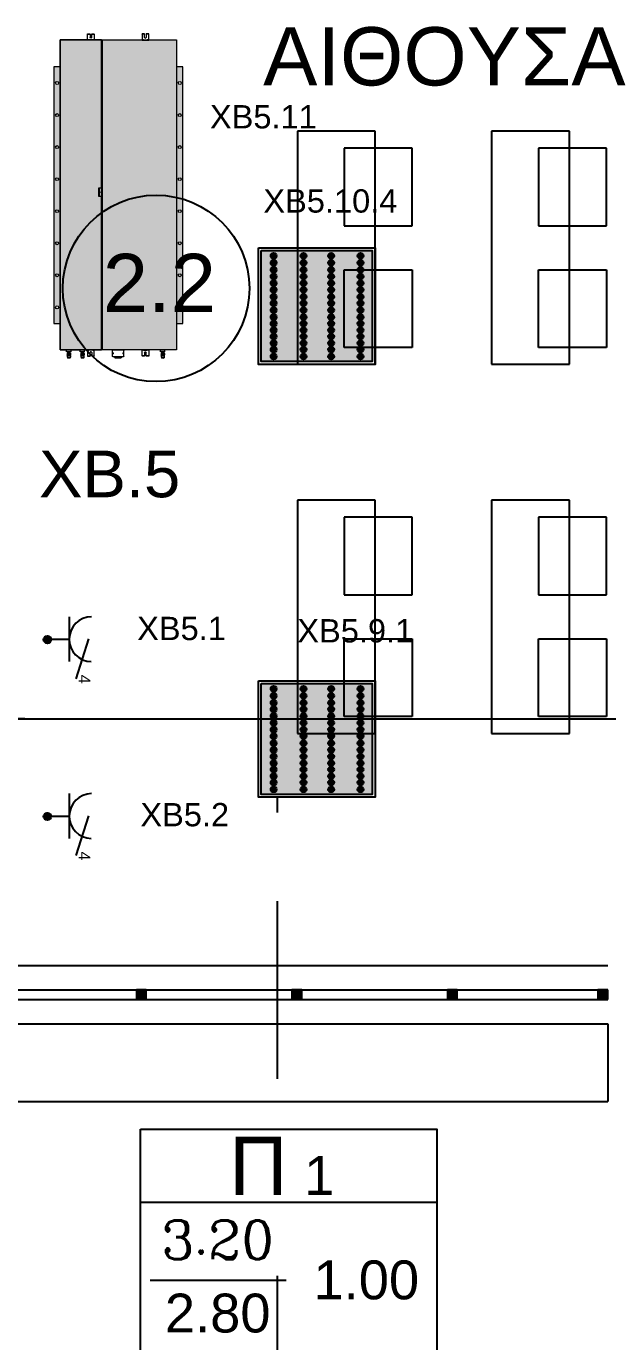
# Model space of a CAD drawing. Header units: metres. Extents: x 0 to 132, y -109 to 310.
# Drawn here: x 19.03 to 22.02, y 172.44 to 179.21 of the extents above; entities that cross this region are included whole.
import ezdxf

# ---------------------------------------------------------------- set-up
doc = ezdxf.new("R2010")
doc.units = ezdxf.units.M
doc.header["$LTSCALE"] = 0.036
doc.linetypes.add('DASHDOTX2', pattern=[50.8, 25.4, -12.7, 0, -12.7])
doc.layers.get('0').update_dxf_attribs({"color": 252})
doc.layers.get('Defpoints').update_dxf_attribs({"color": 252})
for name, color, linetype in [('arxitektonika', 254, 'Continuous'), ('DIMBLK', 252, 'Continuous'), ('electext', 20, 'Continuous'), ('Epipla', 252, 'Continuous'), ('HLEK-SYMBOL', 3, 'Continuous'), ('HLEK_FL001_SYMBOLS', 230, 'Continuous'), ('mihanologika text', 20, 'Continuous'), ('Parathira', 252, 'Continuous')]:
    doc.layers.add(name, color=color, linetype=linetype)
doc.layers.add('axel', color=170, linetype='Continuous', lineweight=0)
doc.styles.add('COMU-N', font='arial.ttf')
doc.styles.get("Standard").update_dxf_attribs({"font": 'arial.ttf'})
doc.dimstyles.new('CADWDOT', dxfattribs={"dimscale": 0.1, "dimtxt": 1.8, "dimasz": 0.08, "dimexe": 2, "dimexo": 0, "dimgap": 0.09, "dimtad": 0, "dimrnd": 0.001, "dimzin": 0, "dimdsep": 46, "dimtxsty": 'Standard', "dimblk1": 'ARTDIM', "dimblk2": 'ARTDIM', "dimsah": 1, "dimcen": 0.09, "dimdle": 0.05, "dimse1": 1, "dimse2": 1, "dimadec": 0, "dimazin": 0, "dimtfac": 1, "dimtmove": 0, "dimatfit": 3, "dimldrblk": 'ARTDIM', "dimfxl": 2, "dimtvp": 0.9999, "dimtolj": 1, "dimtzin": 0, "dimarcsym": 0})

# ---------------------------------------------------------------- blocks, each defined once
blk = doc.blocks.new('A$C3D465094')
at = {"layer": 'Parathira'}
for p, q in [((0.175, 0), (0.175, -3.2)), ((0.225, 0), (0.225, -3.2)), ((0.225, -0.775), (0.175, -0.775)), ((0.175, -0.775), (0.175, -0.825)), ((0.185, -0.775), (0.185, -0.825)), ((0.195, -0.775), (0.195, -0.825)), ((0.205, -0.775), (0.205, -0.825)), ((0.215, -0.775), (0.215, -0.825)), ((0.225, -0.825), (0.225, -0.775)), ((0.175, -0.825), (0.225, -0.825)), ((0.225, -1.575), (0.175, -1.575)), ((0.175, -1.575), (0.175, -1.625)), ((0.175, -1.625), (0.225, -1.625)), ((0.185, -1.575), (0.185, -1.625)), ((0.195, -1.575), (0.195, -1.625)), ((0.205, -1.575), (0.205, -1.625)), ((0.215, -1.575), (0.215, -1.625)), ((0.225, -1.625), (0.225, -1.575)), ((0.225, -2.375), (0.175, -2.375)), ((0.175, -2.375), (0.175, -2.425)), ((0.175, -2.425), (0.225, -2.425)), ((0.185, -2.375), (0.185, -2.425)), ((0.195, -2.375), (0.195, -2.425)), ((0.205, -2.375), (0.205, -2.425)), ((0.215, -2.375), (0.215, -2.425)), ((0.225, -2.425), (0.225, -2.375)), ((0.225, -3.15), (0.175, -3.15)), ((0.175, -3.15), (0.175, -3.2)), ((0.185, -3.15), (0.185, -3.2)), ((0.195, -3.15), (0.195, -3.2)), ((0.205, -3.15), (0.205, -3.2)), ((0.215, -3.15), (0.215, -3.2)), ((0.225, -3.2), (0.225, -3.15)), ((0.175, -3.2), (0.225, -3.2))]:
    blk.add_line(p, q, dxfattribs=at)
blk = doc.blocks.new('A$C5883325D')
at = {"layer": 'Epipla'}
for p, q in [((2.3027, -3.2048), (1.9027, -3.2048)), ((1.9027, -3.2048), (1.9027, -4.4048)), ((2.3027, -4.4048), (2.3027, -3.2048)), ((3.3027, -3.2048), (2.9027, -3.2048)), ((2.9027, -3.2048), (2.9027, -4.4048)), ((3.3027, -4.4048), (3.3027, -3.2048)), ((2.494, -3.2918), (2.144, -3.2918)), ((2.144, -3.2918), (2.144, -3.6918)), ((2.494, -3.6918), (2.494, -3.2918)), ((3.494, -3.2918), (3.144, -3.2918)), ((3.144, -3.2918), (3.144, -3.6918)), ((3.494, -3.6918), (3.494, -3.2918)), ((2.144, -3.6918), (2.494, -3.6918)), ((3.144, -3.6918), (3.494, -3.6918)), ((2.144, -4.3179), (2.144, -3.9179)), ((2.144, -3.9179), (2.494, -3.9179)), ((2.494, -3.9179), (2.494, -4.3179)), ((3.144, -4.3179), (3.144, -3.9179)), ((3.144, -3.9179), (3.494, -3.9179)), ((3.494, -3.9179), (3.494, -4.3179)), ((2.494, -4.3179), (2.144, -4.3179)), ((3.494, -4.3179), (3.144, -4.3179)), ((1.9027, -4.4048), (2.3027, -4.4048)), ((2.9027, -4.4048), (3.3027, -4.4048)), ((2.3027, -5.1048), (1.9027, -5.1048)), ((1.9027, -5.1048), (1.9027, -6.3048)), ((2.3027, -6.3048), (2.3027, -5.1048)), ((3.3027, -5.1048), (2.9027, -5.1048)), ((2.9027, -5.1048), (2.9027, -6.3048)), ((3.3027, -6.3048), (3.3027, -5.1048)), ((2.494, -5.1918), (2.144, -5.1918)), ((2.144, -5.1918), (2.144, -5.5918)), ((2.494, -5.5918), (2.494, -5.1918)), ((3.494, -5.1918), (3.144, -5.1918)), ((3.144, -5.1918), (3.144, -5.5918)), ((3.494, -5.5918), (3.494, -5.1918)), ((2.144, -5.5918), (2.494, -5.5918)), ((3.144, -5.5918), (3.494, -5.5918)), ((2.144, -6.2179), (2.144, -5.8179)), ((2.144, -5.8179), (2.494, -5.8179)), ((2.494, -5.8179), (2.494, -6.2179)), ((3.144, -6.2179), (3.144, -5.8179)), ((3.144, -5.8179), (3.494, -5.8179)), ((3.494, -5.8179), (3.494, -6.2179)), ((2.494, -6.2179), (2.144, -6.2179)), ((3.494, -6.2179), (3.144, -6.2179)), ((1.9027, -6.3048), (2.3027, -6.3048)), ((2.9027, -6.3048), (3.3027, -6.3048))]:
    blk.add_line(p, q, dxfattribs=at)
blk = doc.blocks.new('ARTDIM')
at = {"layer": 'DIMBLK'}
for p, q in [((0, -24.9975), (0, 24.9975)), ((-24.9975, 0), (24.9975, 0))]:
    blk.add_line(p, q, dxfattribs=at)
blk.add_circle((0, 0), 8.25, dxfattribs=at)
blk = doc.blocks.new('*D719')
at = {"layer": 'arxitektonika', "color": 0, "lineweight": -2}
blk.add_line((18.8262, 175.642), (25.8102, 175.642), dxfattribs=at)
at = {"layer": 'Defpoints', "color": 0, "transparency": 16777216}
for p in [(18.8182, 177.5725), (25.8182, 177.5725), (25.8182, 175.642)]:
    blk.add_point(p, dxfattribs=at)
at = {"layer": 'arxitektonika', "color": 0, "lineweight": -2, "xscale": 0.008, "yscale": 0.008, "zscale": 0.008, "rotation": 180}
blk.add_blockref('ARTDIM', (18.8182, 175.642), dxfattribs=at)
at = {"layer": 'arxitektonika', "color": 0, "lineweight": -2, "xscale": 0.008, "yscale": 0.008, "zscale": 0.008}
blk.add_blockref('ARTDIM', (25.8182, 175.642), dxfattribs=at)
at = {"layer": 'arxitektonika', "color": 0, "insert": (22.3182, 175.822), "char_height": 0.18, "attachment_point": 5}
blk.add_mtext('\\A1;7.00', dxfattribs=at)
blk = doc.blocks.new('gJ6_a14')
at = {"linetype": 'Continuous'}
for p, q in [((-0.1176, 0.1119), (0.113, 0.1119)), ((0, 0.1119), (0, 0))]:
    blk.add_line(p, q, dxfattribs=at)
blk.add_arc((-0.0023, 0.2279), 0.1153, 180, 358.95657, dxfattribs=at)
blk = doc.blocks.new('*X789')
at = {"color": 0}
for p, q in [((15.598, 2.587), (15.737, 2.727)), ((15.598, 2.622), (15.702, 2.727)), ((15.601, 2.607), (15.609, 2.616)), ((15.604, 2.646), (15.605, 2.647)), ((15.605, 2.559), (15.765, 2.719)), ((15.609, 2.652), (15.618, 2.66)), ((15.614, 2.621), (15.623, 2.63)), ((15.617, 2.536), (15.789, 2.707)), ((15.623, 2.665), (15.631, 2.674)), ((15.627, 2.634), (15.636, 2.643)), ((15.631, 2.603), (15.64, 2.612)), ((15.633, 2.516), (15.808, 2.691)), ((15.636, 2.678), (15.645, 2.687)), ((15.64, 2.647), (15.649, 2.656)), ((15.645, 2.616), (15.654, 2.625)), ((15.649, 2.691), (15.658, 2.7)), ((15.653, 2.501), (15.824, 2.672)), ((15.654, 2.66), (15.662, 2.669)), ((15.658, 2.63), (15.667, 2.638)), ((15.662, 2.705), (15.671, 2.714)), ((15.662, 2.599), (15.671, 2.607)), ((15.667, 2.674), (15.676, 2.683)), ((15.671, 2.643), (15.68, 2.652)), ((15.676, 2.718), (15.678, 2.721)), ((15.676, 2.489), (15.836, 2.648)), ((15.676, 2.612), (15.685, 2.621)), ((15.68, 2.687), (15.689, 2.696)), ((15.685, 2.656), (15.693, 2.665)), ((15.689, 2.625), (15.698, 2.634)), ((15.693, 2.7), (15.702, 2.709)), ((15.693, 2.594), (15.702, 2.603)), ((15.698, 2.669), (15.707, 2.678)), ((15.702, 2.638), (15.711, 2.647)), ((15.705, 2.482), (15.843, 2.62)), ((15.707, 2.714), (15.715, 2.722)), ((15.707, 2.607), (15.715, 2.616)), ((15.711, 2.683), (15.72, 2.691)), ((15.715, 2.652), (15.724, 2.66)), ((15.72, 2.727), (15.721, 2.728)), ((15.72, 2.621), (15.729, 2.63)), ((15.724, 2.696), (15.733, 2.705)), ((15.729, 2.665), (15.738, 2.674)), ((15.733, 2.634), (15.742, 2.643)), ((15.738, 2.709), (15.746, 2.718)), ((15.738, 2.603), (15.746, 2.612)), ((15.742, 2.678), (15.751, 2.687)), ((15.746, 2.647), (15.755, 2.656)), ((15.751, 2.722), (15.752, 2.724)), ((15.751, 2.616), (15.76, 2.625)), ((15.755, 2.691), (15.764, 2.7)), ((15.76, 2.66), (15.768, 2.669)), ((15.764, 2.63), (15.773, 2.638)), ((15.768, 2.705), (15.777, 2.714)), ((15.768, 2.599), (15.777, 2.607)), ((15.773, 2.674), (15.782, 2.683)), ((15.777, 2.643), (15.786, 2.652)), ((15.782, 2.612), (15.791, 2.621)), ((15.786, 2.687), (15.795, 2.696)), ((15.791, 2.656), (15.799, 2.665)), ((15.795, 2.625), (15.804, 2.634)), ((15.799, 2.594), (15.808, 2.603)), ((15.804, 2.669), (15.813, 2.678)), ((15.808, 2.638), (15.817, 2.647)), ((15.813, 2.607), (15.822, 2.616)), ((15.822, 2.652), (15.83, 2.66)), ((15.826, 2.621), (15.835, 2.63)), ((15.839, 2.634), (15.84, 2.635)), ((15.844, 2.603), (15.844, 2.603)), ((15.605, 2.577), (15.614, 2.585)), ((15.611, 2.547), (15.618, 2.554)), ((15.618, 2.59), (15.627, 2.599)), ((15.623, 2.559), (15.631, 2.568)), ((15.627, 2.528), (15.636, 2.537)), ((15.636, 2.572), (15.645, 2.581)), ((15.64, 2.541), (15.649, 2.55)), ((15.645, 2.51), (15.654, 2.519)), ((15.649, 2.585), (15.658, 2.594)), ((15.654, 2.554), (15.662, 2.563)), ((15.658, 2.523), (15.667, 2.532)), ((15.664, 2.494), (15.671, 2.501)), ((15.667, 2.568), (15.676, 2.577)), ((15.671, 2.537), (15.68, 2.546)), ((15.676, 2.506), (15.685, 2.515)), ((15.68, 2.581), (15.689, 2.59)), ((15.685, 2.55), (15.693, 2.559)), ((15.689, 2.519), (15.698, 2.528)), ((15.693, 2.488), (15.702, 2.497)), ((15.698, 2.563), (15.707, 2.572)), ((15.702, 2.532), (15.711, 2.541)), ((15.707, 2.501), (15.715, 2.51)), ((15.711, 2.577), (15.72, 2.585)), ((15.715, 2.546), (15.724, 2.554)), ((15.72, 2.515), (15.729, 2.523)), ((15.724, 2.59), (15.733, 2.599)), ((15.724, 2.484), (15.733, 2.493)), ((15.729, 2.559), (15.738, 2.568)), ((15.733, 2.528), (15.742, 2.537)), ((15.738, 2.497), (15.746, 2.506)), ((15.741, 2.482), (15.842, 2.584)), ((15.742, 2.572), (15.751, 2.581)), ((15.746, 2.541), (15.755, 2.55)), ((15.751, 2.51), (15.76, 2.519)), ((15.755, 2.585), (15.764, 2.594)), ((15.76, 2.554), (15.768, 2.563)), ((15.764, 2.523), (15.773, 2.532)), ((15.768, 2.493), (15.777, 2.501)), ((15.773, 2.568), (15.782, 2.577)), ((15.777, 2.537), (15.786, 2.546)), ((15.782, 2.506), (15.791, 2.515)), ((15.786, 2.581), (15.795, 2.59)), ((15.791, 2.55), (15.799, 2.559)), ((15.795, 2.519), (15.804, 2.528)), ((15.804, 2.563), (15.813, 2.572)), ((15.808, 2.532), (15.817, 2.541)), ((15.817, 2.577), (15.826, 2.585)), ((15.822, 2.546), (15.83, 2.554)), ((15.83, 2.59), (15.839, 2.599)), ((15.835, 2.559), (15.835, 2.56))]:
    blk.add_line(p, q, dxfattribs=at)
blk = doc.blocks.new('GJ6_A78')
at = {"layer": 'HLEK-SYMBOL', "color": 0, "linetype": 'Continuous'}
blk.add_circle((0, 0), 0.0989, dxfattribs=at)
at = {"layer": 'HLEK-SYMBOL', "color": 0, "xscale": 0.8, "yscale": 0.8, "zscale": 0.8}
blk.add_blockref('*X789', (-12.576, -2.084), dxfattribs=at)
blk = doc.blocks.new('priza')
at = {"layer": 'HLEK_FL001_SYMBOLS', "xscale": 0.1951472641207488, "yscale": 0.1951472641207488, "zscale": 0.1951472641207488}
blk.add_blockref('GJ6_A78', (87.4, -100.4953), dxfattribs=at)
at = {"layer": 'HLEK_FL001_SYMBOLS', "rotation": 180}
blk.add_blockref('gJ6_a14', (87.4, -100.4952), dxfattribs=at)
blk = doc.blocks.new('priza tetrapli')
at = {"layer": 'HLEK_FL001_SYMBOLS', "ltscale": 5}
blk.add_line((444.1264, -18.901), (444.3314, -18.9664), dxfattribs=at)
at = {"layer": 'HLEK_FL001_SYMBOLS', "rotation": 180}
blk.add_blockref('priza', (531.5297, -119.6074), dxfattribs=at)
at = {"layer": 'HLEK_FL001_SYMBOLS', "ltscale": 5}
blk.add_text('4', height=0.06, dxfattribs=at).set_placement((444.3099, -18.9515))
blk = doc.blocks.new('panel led 4x16W 60x60cm acrylic')
at = {"layer": 'HLEK_FL001_SYMBOLS', "linetype": 'Continuous', "lineweight": 0}
h = blk.add_hatch(color=201, dxfattribs=at)
h.dxf.hatch_style = 1
h.paths.add_polyline_path([(45.4184, 65.5575), (45.4184, 64.9863), (45.9896, 64.9863), (45.9896, 65.5575)])
h.paths.add_polyline_path([(45.6208, 65.3554, -1), (45.6508, 65.3554, -1)], flags=16)
h.paths.add_polyline_path([(45.6208, 65.3904, -1), (45.6508, 65.3904, -1)], flags=16)
h.paths.add_polyline_path([(45.7936, 65.3554, -1), (45.7636, 65.3554, -1)], flags=16)
h.paths.add_polyline_path([(45.7636, 65.3904, -1), (45.7936, 65.3904, -1)], flags=16)
h.paths.add_polyline_path([(45.6508, 65.3202, -1), (45.6208, 65.3202, -1)], flags=16)
h.paths.add_polyline_path([(45.7936, 65.3202, -1), (45.7636, 65.3202, -1)], flags=16)
h.paths.add_polyline_path([(45.6208, 65.4249, -1), (45.6508, 65.4249, -1)], flags=16)
h.paths.add_polyline_path([(45.7636, 65.4249, -1), (45.7936, 65.4249, -1)], flags=16)
h.paths.add_polyline_path([(45.6508, 65.2864, -1), (45.6208, 65.2864, -1)], flags=16)
h.paths.add_polyline_path([(45.7936, 65.2864, -1), (45.7636, 65.2864, -1)], flags=16)
h.paths.add_polyline_path([(45.6208, 65.4586, -1), (45.6508, 65.4586, -1)], flags=16)
h.paths.add_polyline_path([(45.7636, 65.4586, -1), (45.7936, 65.4586, -1)], flags=16)
h.paths.add_polyline_path([(45.6508, 65.2511, -1), (45.6208, 65.2511, -1)], flags=16)
h.paths.add_polyline_path([(45.7936, 65.2511, -1), (45.7636, 65.2511, -1)], flags=16)
h.paths.add_polyline_path([(45.6208, 65.4943, -1), (45.6508, 65.4943, -1)], flags=16)
h.paths.add_polyline_path([(45.7636, 65.4943, -1), (45.7936, 65.4943, -1)], flags=16)
h.paths.add_polyline_path([(45.6508, 65.2158, -1), (45.6208, 65.2158, -1)], flags=16)
h.paths.add_polyline_path([(45.7936, 65.2158, -1), (45.7636, 65.2158, -1)], flags=16)
h.paths.add_polyline_path([(45.6208, 65.531, -1), (45.6508, 65.531, -1)], flags=16)
h.paths.add_polyline_path([(45.7636, 65.531, -1), (45.7936, 65.531, -1)], flags=16)
h.paths.add_polyline_path([(45.6508, 65.1817, -1), (45.6208, 65.1817, -1)], flags=16)
h.paths.add_polyline_path([(45.7936, 65.1817, -1), (45.7636, 65.1817, -1)], flags=16)
h.paths.add_polyline_path([(45.4672, 65.3554, -1), (45.4972, 65.3554, -1)], flags=16)
h.paths.add_polyline_path([(45.4672, 65.3904, -1), (45.4972, 65.3904, -1)], flags=16)
h.paths.add_polyline_path([(45.4972, 65.3202, -1), (45.4672, 65.3202, -1)], flags=16)
h.paths.add_polyline_path([(45.6508, 65.1482, -1), (45.6208, 65.1482, -1)], flags=16)
h.paths.add_polyline_path([(45.9441, 65.3554, -1), (45.9141, 65.3554, -1)], flags=16)
h.paths.add_polyline_path([(45.9441, 65.3904, -1), (45.9141, 65.3904, -1)], flags=16)
h.paths.add_polyline_path([(45.7936, 65.1482, -1), (45.7636, 65.1482, -1)], flags=16)
h.paths.add_polyline_path([(45.4672, 65.4249, -1), (45.4972, 65.4249, -1)], flags=16)
h.paths.add_polyline_path([(45.9441, 65.3202, -1), (45.9141, 65.3202, -1)], flags=16)
h.paths.add_polyline_path([(45.4972, 65.2864, -1), (45.4672, 65.2864, -1)], flags=16)
h.paths.add_polyline_path([(45.9141, 65.4249, -1), (45.9441, 65.4249, -1)], flags=16)
h.paths.add_polyline_path([(45.9441, 65.2864, -1), (45.9141, 65.2864, -1)], flags=16)
h.paths.add_polyline_path([(45.4672, 65.4586, -1), (45.4972, 65.4586, -1)], flags=16)
h.paths.add_polyline_path([(45.9141, 65.4586, -1), (45.9441, 65.4586, -1)], flags=16)
h.paths.add_polyline_path([(45.4972, 65.2511, -1), (45.4672, 65.2511, -1)], flags=16)
h.paths.add_polyline_path([(45.9441, 65.2511, -1), (45.9141, 65.2511, -1)], flags=16)
h.paths.add_polyline_path([(45.4672, 65.4943, -1), (45.4972, 65.4943, -1)], flags=16)
h.paths.add_polyline_path([(45.6508, 65.1152, -1), (45.6208, 65.1152, -1)], flags=16)
h.paths.add_polyline_path([(45.7936, 65.1152, -1), (45.7636, 65.1152, -1)], flags=16)
h.paths.add_polyline_path([(45.9141, 65.4943, -1), (45.9441, 65.4943, -1)], flags=16)
h.paths.add_polyline_path([(45.4972, 65.2158, -1), (45.4672, 65.2158, -1)], flags=16)
h.paths.add_polyline_path([(45.9441, 65.2158, -1), (45.9141, 65.2158, -1)], flags=16)
h.paths.add_polyline_path([(45.4672, 65.531, -1), (45.4972, 65.531, -1)], flags=16)
h.paths.add_polyline_path([(45.9141, 65.531, -1), (45.9441, 65.531, -1)], flags=16)
h.paths.add_polyline_path([(45.4972, 65.1817, -1), (45.4672, 65.1817, -1)], flags=16)
h.paths.add_polyline_path([(45.9441, 65.1817, -1), (45.9141, 65.1817, -1)], flags=16)
h.paths.add_polyline_path([(45.6508, 65.0811, -1), (45.6208, 65.0811, -1)], flags=16)
h.paths.add_polyline_path([(45.7936, 65.0811, -1), (45.7636, 65.0811, -1)], flags=16)
h.paths.add_polyline_path([(45.4972, 65.1482, -1), (45.4672, 65.1482, -1)], flags=16)
h.paths.add_polyline_path([(45.9441, 65.1482, -1), (45.9141, 65.1482, -1)], flags=16)
h.paths.add_polyline_path([(45.6508, 65.048, -1), (45.6208, 65.048, -1)], flags=16)
h.paths.add_polyline_path([(45.7936, 65.048, -1), (45.7636, 65.048, -1)], flags=16)
h.paths.add_polyline_path([(45.4972, 65.1152, -1), (45.4672, 65.1152, -1)], flags=16)
h.paths.add_polyline_path([(45.9441, 65.1152, -1), (45.9141, 65.1152, -1)], flags=16)
h.paths.add_polyline_path([(45.6508, 65.0128, -1), (45.6208, 65.0128, -1)], flags=16)
h.paths.add_polyline_path([(45.4972, 65.0811, -1), (45.4672, 65.0811, -1)], flags=16)
h.paths.add_polyline_path([(45.7936, 65.0128, -1), (45.7636, 65.0128, -1)], flags=16)
h.paths.add_polyline_path([(45.9441, 65.0811, -1), (45.9141, 65.0811, -1)], flags=16)
h.paths.add_polyline_path([(45.4972, 65.048, -1), (45.4672, 65.048, -1)], flags=16)
h.paths.add_polyline_path([(45.9441, 65.048, -1), (45.9141, 65.048, -1)], flags=16)
h.paths.add_polyline_path([(45.4972, 65.0128, -1), (45.4672, 65.0128, -1)], flags=16)
h.paths.add_polyline_path([(45.9441, 65.0128, -1), (45.9141, 65.0128, -1)], flags=16)
h = blk.add_hatch(color=11, dxfattribs=at)
h.dxf.hatch_style = 1
h.paths.add_polyline_path([(45.4972, 65.531, 1), (45.4672, 65.531, 1)])
h = blk.add_hatch(color=11, dxfattribs=at)
h.dxf.hatch_style = 1
h.paths.add_polyline_path([(45.4972, 65.4943, 1), (45.4672, 65.4943, 1)])
h = blk.add_hatch(color=11, dxfattribs=at)
h.dxf.hatch_style = 1
h.paths.add_polyline_path([(45.6508, 65.531, 1), (45.6208, 65.531, 1)])
h = blk.add_hatch(color=11, dxfattribs=at)
h.dxf.hatch_style = 1
h.paths.add_polyline_path([(45.6508, 65.4943, 1), (45.6208, 65.4943, 1)])
h = blk.add_hatch(color=11, dxfattribs=at)
h.dxf.hatch_style = 1
h.paths.add_polyline_path([(45.7936, 65.531, 1), (45.7636, 65.531, 1)])
h = blk.add_hatch(color=11, dxfattribs=at)
h.dxf.hatch_style = 1
h.paths.add_polyline_path([(45.7936, 65.4943, 1), (45.7636, 65.4943, 1)])
h = blk.add_hatch(color=11, dxfattribs=at)
h.dxf.hatch_style = 1
h.paths.add_polyline_path([(45.9441, 65.531, 1), (45.9141, 65.531, 1)])
h = blk.add_hatch(color=11, dxfattribs=at)
h.dxf.hatch_style = 1
h.paths.add_polyline_path([(45.9441, 65.4943, 1), (45.9141, 65.4943, 1)])
h = blk.add_hatch(color=11, dxfattribs=at)
h.dxf.hatch_style = 1
h.paths.add_polyline_path([(45.4972, 65.4586, 1), (45.4672, 65.4586, 1)])
h = blk.add_hatch(color=11, dxfattribs=at)
h.dxf.hatch_style = 1
h.paths.add_polyline_path([(45.4972, 65.4249, 1), (45.4672, 65.4249, 1)])
h = blk.add_hatch(color=11, dxfattribs=at)
h.dxf.hatch_style = 1
h.paths.add_polyline_path([(45.6508, 65.4586, 1), (45.6208, 65.4586, 1)])
h = blk.add_hatch(color=11, dxfattribs=at)
h.dxf.hatch_style = 1
h.paths.add_polyline_path([(45.6508, 65.4249, 1), (45.6208, 65.4249, 1)])
h = blk.add_hatch(color=11, dxfattribs=at)
h.dxf.hatch_style = 1
h.paths.add_polyline_path([(45.7936, 65.4586, 1), (45.7636, 65.4586, 1)])
h = blk.add_hatch(color=11, dxfattribs=at)
h.dxf.hatch_style = 1
h.paths.add_polyline_path([(45.7936, 65.4249, 1), (45.7636, 65.4249, 1)])
h = blk.add_hatch(color=11, dxfattribs=at)
h.dxf.hatch_style = 1
h.paths.add_polyline_path([(45.9441, 65.4586, 1), (45.9141, 65.4586, 1)])
h = blk.add_hatch(color=11, dxfattribs=at)
h.dxf.hatch_style = 1
h.paths.add_polyline_path([(45.9441, 65.4249, 1), (45.9141, 65.4249, 1)])
h = blk.add_hatch(color=11, dxfattribs=at)
h.dxf.hatch_style = 1
h.paths.add_polyline_path([(45.4972, 65.3904, 1), (45.4672, 65.3904, 1)])
h = blk.add_hatch(color=11, dxfattribs=at)
h.dxf.hatch_style = 1
h.paths.add_polyline_path([(45.4972, 65.3554, 1), (45.4672, 65.3554, 1)])
h = blk.add_hatch(color=11, dxfattribs=at)
h.dxf.hatch_style = 1
h.paths.add_polyline_path([(45.6508, 65.3904, 1), (45.6208, 65.3904, 1)])
h = blk.add_hatch(color=11, dxfattribs=at)
h.dxf.hatch_style = 1
h.paths.add_polyline_path([(45.6508, 65.3554, 1), (45.6208, 65.3554, 1)])
h = blk.add_hatch(color=11, dxfattribs=at)
h.dxf.hatch_style = 1
h.paths.add_polyline_path([(45.7936, 65.3904, 1), (45.7636, 65.3904, 1)])
h = blk.add_hatch(color=11, dxfattribs=at)
h.dxf.hatch_style = 1
h.paths.add_polyline_path([(45.7936, 65.3554, 1), (45.7636, 65.3554, 1)])
h = blk.add_hatch(color=11, dxfattribs=at)
h.dxf.hatch_style = 1
h.paths.add_polyline_path([(45.9441, 65.3904, 1), (45.9141, 65.3904, 1)])
h = blk.add_hatch(color=11, dxfattribs=at)
h.dxf.hatch_style = 1
h.paths.add_polyline_path([(45.9441, 65.3554, 1), (45.9141, 65.3554, 1)])
h = blk.add_hatch(color=11, dxfattribs=at)
h.dxf.hatch_style = 1
h.paths.add_polyline_path([(45.4972, 65.3202, 1), (45.4672, 65.3202, 1)])
h = blk.add_hatch(color=11, dxfattribs=at)
h.dxf.hatch_style = 1
h.paths.add_polyline_path([(45.4972, 65.2864, 1), (45.4672, 65.2864, 1)])
h = blk.add_hatch(color=11, dxfattribs=at)
h.dxf.hatch_style = 1
h.paths.add_polyline_path([(45.6508, 65.3202, 1), (45.6208, 65.3202, 1)])
h = blk.add_hatch(color=11, dxfattribs=at)
h.dxf.hatch_style = 1
h.paths.add_polyline_path([(45.6508, 65.2864, 1), (45.6208, 65.2864, 1)])
h = blk.add_hatch(color=11, dxfattribs=at)
h.dxf.hatch_style = 1
h.paths.add_polyline_path([(45.7936, 65.3202, 1), (45.7636, 65.3202, 1)])
h = blk.add_hatch(color=11, dxfattribs=at)
h.dxf.hatch_style = 1
h.paths.add_polyline_path([(45.7936, 65.2864, 1), (45.7636, 65.2864, 1)])
h = blk.add_hatch(color=11, dxfattribs=at)
h.dxf.hatch_style = 1
h.paths.add_polyline_path([(45.9441, 65.3202, 1), (45.9141, 65.3202, 1)])
h = blk.add_hatch(color=11, dxfattribs=at)
h.dxf.hatch_style = 1
h.paths.add_polyline_path([(45.9441, 65.2864, 1), (45.9141, 65.2864, 1)])
h = blk.add_hatch(color=11, dxfattribs=at)
h.dxf.hatch_style = 1
h.paths.add_polyline_path([(45.4972, 65.2511, 1), (45.4672, 65.2511, 1)])
h = blk.add_hatch(color=11, dxfattribs=at)
h.dxf.hatch_style = 1
h.paths.add_polyline_path([(45.4972, 65.2158, 1), (45.4672, 65.2158, 1)])
h = blk.add_hatch(color=11, dxfattribs=at)
h.dxf.hatch_style = 1
h.paths.add_polyline_path([(45.6508, 65.2511, 1), (45.6208, 65.2511, 1)])
h = blk.add_hatch(color=11, dxfattribs=at)
h.dxf.hatch_style = 1
h.paths.add_polyline_path([(45.6508, 65.2158, 1), (45.6208, 65.2158, 1)])
h = blk.add_hatch(color=11, dxfattribs=at)
h.dxf.hatch_style = 1
h.paths.add_polyline_path([(45.7936, 65.2511, 1), (45.7636, 65.2511, 1)])
h = blk.add_hatch(color=11, dxfattribs=at)
h.dxf.hatch_style = 1
h.paths.add_polyline_path([(45.7936, 65.2158, 1), (45.7636, 65.2158, 1)])
h = blk.add_hatch(color=11, dxfattribs=at)
h.dxf.hatch_style = 1
h.paths.add_polyline_path([(45.9441, 65.2511, 1), (45.9141, 65.2511, 1)])
h = blk.add_hatch(color=11, dxfattribs=at)
h.dxf.hatch_style = 1
h.paths.add_polyline_path([(45.9441, 65.2158, 1), (45.9141, 65.2158, 1)])
h = blk.add_hatch(color=11, dxfattribs=at)
h.dxf.hatch_style = 1
h.paths.add_polyline_path([(45.4972, 65.1817, 1), (45.4672, 65.1817, 1)])
h = blk.add_hatch(color=11, dxfattribs=at)
h.dxf.hatch_style = 1
h.paths.add_polyline_path([(45.4972, 65.1482, 1), (45.4672, 65.1482, 1)])
h = blk.add_hatch(color=11, dxfattribs=at)
h.dxf.hatch_style = 1
h.paths.add_polyline_path([(45.6508, 65.1817, 1), (45.6208, 65.1817, 1)])
h = blk.add_hatch(color=11, dxfattribs=at)
h.dxf.hatch_style = 1
h.paths.add_polyline_path([(45.6508, 65.1482, 1), (45.6208, 65.1482, 1)])
h = blk.add_hatch(color=11, dxfattribs=at)
h.dxf.hatch_style = 1
h.paths.add_polyline_path([(45.7936, 65.1817, 1), (45.7636, 65.1817, 1)])
h = blk.add_hatch(color=11, dxfattribs=at)
h.dxf.hatch_style = 1
h.paths.add_polyline_path([(45.7936, 65.1482, 1), (45.7636, 65.1482, 1)])
h = blk.add_hatch(color=11, dxfattribs=at)
h.dxf.hatch_style = 1
h.paths.add_polyline_path([(45.9441, 65.1817, 1), (45.9141, 65.1817, 1)])
h = blk.add_hatch(color=11, dxfattribs=at)
h.dxf.hatch_style = 1
h.paths.add_polyline_path([(45.9441, 65.1482, 1), (45.9141, 65.1482, 1)])
h = blk.add_hatch(color=11, dxfattribs=at)
h.dxf.hatch_style = 1
h.paths.add_polyline_path([(45.4972, 65.1152, 1), (45.4672, 65.1152, 1)])
h = blk.add_hatch(color=11, dxfattribs=at)
h.dxf.hatch_style = 1
h.paths.add_polyline_path([(45.4972, 65.0811, 1), (45.4672, 65.0811, 1)])
h = blk.add_hatch(color=11, dxfattribs=at)
h.dxf.hatch_style = 1
h.paths.add_polyline_path([(45.6508, 65.1152, 1), (45.6208, 65.1152, 1)])
h = blk.add_hatch(color=11, dxfattribs=at)
h.dxf.hatch_style = 1
h.paths.add_polyline_path([(45.6508, 65.0811, 1), (45.6208, 65.0811, 1)])
h = blk.add_hatch(color=11, dxfattribs=at)
h.dxf.hatch_style = 1
h.paths.add_polyline_path([(45.7936, 65.1152, 1), (45.7636, 65.1152, 1)])
h = blk.add_hatch(color=11, dxfattribs=at)
h.dxf.hatch_style = 1
h.paths.add_polyline_path([(45.7936, 65.0811, 1), (45.7636, 65.0811, 1)])
h = blk.add_hatch(color=11, dxfattribs=at)
h.dxf.hatch_style = 1
h.paths.add_polyline_path([(45.9441, 65.1152, 1), (45.9141, 65.1152, 1)])
h = blk.add_hatch(color=11, dxfattribs=at)
h.dxf.hatch_style = 1
h.paths.add_polyline_path([(45.9441, 65.0811, 1), (45.9141, 65.0811, 1)])
h = blk.add_hatch(color=11, dxfattribs=at)
h.dxf.hatch_style = 1
h.paths.add_polyline_path([(45.4972, 65.048, 1), (45.4672, 65.048, 1)])
h = blk.add_hatch(color=11, dxfattribs=at)
h.dxf.hatch_style = 1
h.paths.add_polyline_path([(45.4972, 65.0128, 1), (45.4672, 65.0128, 1)])
h = blk.add_hatch(color=11, dxfattribs=at)
h.dxf.hatch_style = 1
h.paths.add_polyline_path([(45.6508, 65.048, 1), (45.6208, 65.048, 1)])
h = blk.add_hatch(color=11, dxfattribs=at)
h.dxf.hatch_style = 1
h.paths.add_polyline_path([(45.6508, 65.0128, 1), (45.6208, 65.0128, 1)])
h = blk.add_hatch(color=11, dxfattribs=at)
h.dxf.hatch_style = 1
h.paths.add_polyline_path([(45.7936, 65.048, 1), (45.7636, 65.048, 1)])
h = blk.add_hatch(color=11, dxfattribs=at)
h.dxf.hatch_style = 1
h.paths.add_polyline_path([(45.7936, 65.0128, 1), (45.7636, 65.0128, 1)])
h = blk.add_hatch(color=11, dxfattribs=at)
h.dxf.hatch_style = 1
h.paths.add_polyline_path([(45.9441, 65.048, 1), (45.9141, 65.048, 1)])
h = blk.add_hatch(color=11, dxfattribs=at)
h.dxf.hatch_style = 1
h.paths.add_polyline_path([(45.9441, 65.0128, 1), (45.9141, 65.0128, 1)])
at = {"layer": 'HLEK_FL001_SYMBOLS'}
for points in [[(45.4043, 65.5722), (46.0043, 65.5722), (46.0043, 64.9722), (45.4043, 64.9722)], [(45.4184, 65.5575), (45.9896, 65.5575), (45.9896, 64.9863), (45.4184, 64.9863)]]:
    blk.add_lwpolyline(points, close=True, dxfattribs=at)
for centre in [(45.4822, 65.531), (45.4822, 65.4943), (45.6358, 65.531), (45.6358, 65.4943), (45.7786, 65.531), (45.7786, 65.4943), (45.9291, 65.531), (45.9291, 65.4943), (45.4822, 65.4586), (45.4822, 65.4249), (45.6358, 65.4586), (45.6358, 65.4249), (45.7786, 65.4586), (45.7786, 65.4249), (45.9291, 65.4586), (45.9291, 65.4249), (45.4822, 65.3904), (45.4822, 65.3554), (45.6358, 65.3904), (45.6358, 65.3554), (45.7786, 65.3904), (45.7786, 65.3554), (45.9291, 65.3904), (45.9291, 65.3554), (45.4822, 65.3202), (45.4822, 65.2864), (45.6358, 65.3202), (45.6358, 65.2864), (45.7786, 65.3202), (45.7786, 65.2864), (45.9291, 65.3202), (45.9291, 65.2864), (45.4822, 65.2511), (45.4822, 65.2158), (45.6358, 65.2511), (45.6358, 65.2158), (45.7786, 65.2511), (45.7786, 65.2158), (45.9291, 65.2511), (45.9291, 65.2158), (45.4822, 65.1817), (45.4822, 65.1482), (45.6358, 65.1817), (45.6358, 65.1482), (45.7786, 65.1817), (45.7786, 65.1482), (45.9291, 65.1817), (45.9291, 65.1482), (45.4822, 65.1152), (45.4822, 65.0811), (45.6358, 65.1152), (45.6358, 65.0811), (45.7786, 65.1152), (45.7786, 65.0811), (45.9291, 65.1152), (45.9291, 65.0811), (45.4822, 65.048), (45.4822, 65.0128), (45.6358, 65.048), (45.6358, 65.0128), (45.7786, 65.048), (45.7786, 65.0128), (45.9291, 65.048), (45.9291, 65.0128)]:
    blk.add_circle(centre, 0.015, dxfattribs=at)
blk = doc.blocks.new('A$C5A126718')
at = {"layer": 'axel'}
for p, q in [((-0.0317, 0.0343), (-0.0317, 0.0321)), ((-0.0301, 0.0343), (-0.0317, 0.0343)), ((-0.0317, 0.0321), (-0.0317, 0.0236)), ((-0.0317, 0.0321), (-0.0301, 0.0321)), ((-0.0317, 0.0236), (-0.0301, 0.0236)), ((-0.0317, 0.0236), (-0.0317, 0.0214)), ((-0.0301, 0.0214), (-0.0317, 0.0214)), ((-0.0301, 0.0129), (-0.0317, 0.0129)), ((-0.0317, 0.0129), (-0.0317, 0.0107)), ((-0.0317, 0.0107), (-0.0301, 0.0107)), ((-0.0317, 0.0107), (-0.0317, 0.0021)), ((-0.0317, 0.0021), (-0.0301, 0.0021)), ((-0.0317, 0.0021), (-0.0317, 0)), ((-0.0301, 0), (-0.0317, 0)), ((-0.0012, 0.0343), (-0.0301, 0.0343)), ((-0.0301, 0.0343), (-0.0301, 0.0321)), ((-0.0301, 0.0321), (-0.0301, 0.0236)), ((-0.0301, 0.0236), (-0.0301, 0.0214)), ((-0.0301, 0.0214), (-0.0131, 0.0214)), ((-0.0301, 0.0129), (-0.0301, 0.0107)), ((-0.0131, 0.0129), (-0.0301, 0.0129)), ((-0.0301, 0.0107), (-0.0301, 0.0021)), ((-0.0301, 0.0021), (-0.0301, 0)), ((-0.0301, 0), (-0.0012, 0)), ((-0.0012, 0.0343), (0, 0.0343)), ((-0.0012, 0.0343), (-0.0012, 0.033)), ((-0.0012, 0.033), (-0.0012, 0.03)), ((-0.0012, 0.03), (-0.0012, 0.0271)), ((-0.0012, 0.0271), (0, 0.0271)), ((-0.0012, 0.027), (-0.0012, 0.0271)), ((-0.0012, 0.0073), (-0.0012, 0.027)), ((-0.0012, 0.0071), (-0.0012, 0.0073)), ((-0.0012, 0.0071), (0, 0.0071)), ((-0.0012, 0.0071), (-0.0012, 0.0043)), ((-0.0012, 0.0043), (-0.0012, 0.0013)), ((-0.0012, 0.0013), (-0.0012, 0)), ((-0.0012, 0), (0, 0)), ((0.0004, 0.0271), (0.0004, 0.0343)), ((0.0004, 0.0271), (0.0004, 0.0343)), ((0.0004, 0.0211), (0.0004, 0.0271)), ((0.0004, 0.0211), (0.0004, 0.0271)), ((0.0004, 0.0207), (0.0004, 0.0211)), ((0.0004, 0.0207), (0.0004, 0.0211)), ((0.0004, 0.0186), (0.0004, 0.0207)), ((0.0004, 0.0186), (0.0004, 0.0207)), ((0.0004, 0.0157), (0.0004, 0.0186)), ((0.0004, 0.0157), (0.0004, 0.0186)), ((0.0004, 0.0136), (0.0004, 0.0157)), ((0.0004, 0.0136), (0.0004, 0.0157)), ((0.0004, 0.0132), (0.0004, 0.0136)), ((0.0004, 0.0132), (0.0004, 0.0136)), ((0.0004, 0.0071), (0.0004, 0.0132)), ((0.0004, 0.0071), (0.0004, 0.0132)), ((0.0004, 0), (0.0004, 0.0071)), ((0.0004, 0), (0.0004, 0.0071))]:
    blk.add_line(p, q, dxfattribs=at)
blk.add_arc((-0.0131, 0.0171), 0.00429, 270, 90, dxfattribs=at)
blk = doc.blocks.new('A$C3A54651E')
at = {"layer": 'axel'}
for p, q in [((0.0091, 0.0228), (0, 0.0228)), ((0, 0.0228), (0, 0)), ((0.0091, 0), (0, 0)), ((0.0091, 0), (0.0091, 0.0228)), ((0.0091, 0.0171), (0.0162, 0.0171)), ((0.0091, 0.0057), (0.0162, 0.0057)), ((0.0162, 0.019), (0.0166, 0.0193)), ((0.0162, 0.0038), (0.0162, 0.019)), ((0.0162, 0.0038), (0.0166, 0.0035)), ((0.0166, 0.0035), (0.0166, 0.0193)), ((0.0166, 0.0193), (0.0184, 0.0193)), ((0.0166, 0.0035), (0.0184, 0.0035)), ((0.0184, 0.02), (0.0184, 0.0199)), ((0.0184, 0.02), (0.0184, 0.02)), ((0.0184, 0.0199), (0.0184, 0.0193)), ((0.0184, 0.0193), (0.0184, 0.0153)), ((0.0184, 0.0153), (0.0184, 0.0067)), ((0.0184, 0.0067), (0.0184, 0.0035)), ((0.0184, 0.0035), (0.0184, 0.0028)), ((0.0184, 0.0028), (0.0184, 0.0028)), ((0.0191, 0.0202), (0.0254, 0.0202)), ((0.0191, 0.0197), (0.0254, 0.0197)), ((0.0191, 0.0109), (0.0254, 0.0109)), ((0.0191, 0.0026), (0.0254, 0.0026)), ((0.0262, 0.0199), (0.0262, 0.02)), ((0.0262, 0.02), (0.0262, 0.02)), ((0.0262, 0.0182), (0.0262, 0.0199)), ((0.0262, 0.0153), (0.0262, 0.0182)), ((0.0262, 0.0182), (0.0284, 0.0182)), ((0.0262, 0.0067), (0.0262, 0.0153)), ((0.0262, 0.0046), (0.0262, 0.0067)), ((0.0262, 0.0028), (0.0262, 0.0046)), ((0.0262, 0.0046), (0.0284, 0.0046)), ((0.0262, 0.0028), (0.0262, 0.0028)), ((0.0284, 0.0193), (0.037, 0.0193)), ((0.0284, 0.0182), (0.0284, 0.0193)), ((0.0284, 0.0046), (0.0284, 0.0182)), ((0.0284, 0.0035), (0.0284, 0.0046)), ((0.0284, 0.0035), (0.037, 0.0035)), ((0.037, 0.0035), (0.037, 0.0193)), ((0.0373, 0.019), (0.037, 0.0193)), ((0.0373, 0.0037), (0.037, 0.0035)), ((0.0373, 0.0182), (0.0373, 0.019)), ((0.0373, 0.0046), (0.0373, 0.0182)), ((0.0373, 0.0182), (0.0403, 0.0182)), ((0.0373, 0.0037), (0.0373, 0.0046)), ((0.0373, 0.0046), (0.0403, 0.0046)), ((0.0403, 0.0046), (0.0403, 0.0182)), ((0.0423, 0.0162), (0.0403, 0.0182)), ((0.0423, 0.0066), (0.0403, 0.0046)), ((0.0423, 0.0066), (0.0423, 0.0162))]:
    blk.add_line(p, q, dxfattribs=at)
for points in [[(0.0191, 0.0202, 0.004311), (0.019, 0.0202, 0.005535), (0.0188, 0.0202, 0.007292), (0.0187, 0.0201, 0.009929), (0.0186, 0.0201), (0.0186, 0.0201, 0.019665), (0.0185, 0.02, 0.032685), (0.0184, 0.02, 0.060642), (0.0184, 0.02), (0.0184, 0.02)], [(0.0184, 0.0199, 0.159929), (0.0184, 0.0199, 0.090191), (0.0184, 0.0199, 0.0462), (0.0184, 0.0199, 0.02623), (0.0185, 0.0198), (0.0186, 0.0198, 0.013719), (0.0187, 0.0198, 0.009481), (0.0188, 0.0198, 0.006867), (0.0189, 0.0197, 0.005151), (0.0191, 0.0197)], [(0.0191, 0.0197, 0.015295), (0.0188, 0.0186, 0.017604), (0.0186, 0.0175), (0.0185, 0.0169, 0.02245), (0.0184, 0.0158), (0.0184, 0.0153)], [(0.0184, 0.0153, 0.023182), (0.0184, 0.0142, 0.022013), (0.0186, 0.0131), (0.0187, 0.0125, 0.017076), (0.0189, 0.0114), (0.0191, 0.0109)], [(0.0191, 0.0109, 0.016103), (0.0188, 0.0098, 0.018613), (0.0186, 0.0088), (0.0185, 0.0083, 0.023826), (0.0184, 0.0072), (0.0184, 0.0067)], [(0.0184, 0.0067, 0.024647), (0.0184, 0.0057, 0.023359), (0.0186, 0.0046), (0.0187, 0.0041, 0.018023), (0.0189, 0.0031), (0.0191, 0.0026)], [(0.0191, 0.0026, -0.004311), (0.019, 0.0026, -0.005535), (0.0188, 0.0026, -0.007292), (0.0187, 0.0027, -0.009929), (0.0186, 0.0027), (0.0186, 0.0027, -0.019665), (0.0185, 0.0027, -0.032685), (0.0184, 0.0028, -0.060642), (0.0184, 0.0028), (0.0184, 0.0028)], [(0.0262, 0.02, 0.102242), (0.0262, 0.02, 0.051435), (0.0261, 0.02, 0.028507), (0.0261, 0.0201, 0.01755), (0.026, 0.0201), (0.0259, 0.0201, 0.009159), (0.0258, 0.0201, 0.006785), (0.0257, 0.0202, 0.005184), (0.0255, 0.0202), (0.0254, 0.0202)], [(0.0254, 0.0197, 0.004812), (0.0256, 0.0197, 0.00636), (0.0258, 0.0198, 0.008685), (0.0259, 0.0198, 0.012384), (0.026, 0.0198), (0.0261, 0.0198, 0.023143), (0.0261, 0.0199, 0.039656), (0.0262, 0.0199, 0.07579), (0.0262, 0.0199, 0.144125), (0.0262, 0.0199)], [(0.0262, 0.0153, 0.023214), (0.0262, 0.0164, 0.02204), (0.026, 0.0175), (0.0259, 0.018, 0.017046), (0.0256, 0.0191), (0.0254, 0.0197)], [(0.0254, 0.0109, 0.01528), (0.0258, 0.012, 0.017585), (0.026, 0.013), (0.0261, 0.0136, 0.022468), (0.0262, 0.0147), (0.0262, 0.0153)], [(0.0262, 0.0067, 0.024685), (0.0262, 0.0078, 0.023392), (0.026, 0.0088), (0.0259, 0.0093, 0.017988), (0.0256, 0.0103), (0.0254, 0.0109)], [(0.0254, 0.0026, 0.016073), (0.0258, 0.0036, 0.018575), (0.026, 0.0046), (0.0261, 0.0052, 0.023861), (0.0262, 0.0062), (0.0262, 0.0067)], [(0.0262, 0.0028, -0.102242), (0.0262, 0.0028, -0.051435), (0.0261, 0.0028, -0.028507), (0.0261, 0.0027, -0.01755), (0.026, 0.0027), (0.0259, 0.0027, -0.009159), (0.0258, 0.0026, -0.006785), (0.0257, 0.0026, -0.005184), (0.0255, 0.0026), (0.0254, 0.0026)]]:
    blk.add_lwpolyline(points, format="xyb", dxfattribs=at)
blk = doc.blocks.new('A$C531E15D6')
at = {"layer": 'axel'}
for p, q in [((-0.0003, 0.0241), (-0.0003, -0.0359)), ((-0.0003, 0.0241), (0.0009, 0.0241)), ((-0.0003, 0.0134), (0, 0.0134)), ((-0.0003, 0.0113), (0, 0.0113)), ((-0.0003, 0.0066), (-0.0003, 0.0031)), ((-0.0003, 0.0066), (-0.0003, 0.0031)), ((0, 0.0059), (-0.0003, 0.0059)), ((-0.0003, 0.0031), (-0.0003, -0.0276)), ((0.0021, 0.0241), (0, 0.022)), ((0, 0.0059), (0, 0.022)), ((0, -0.0059), (0, 0.0059)), ((0, -0.0059), (0, 0.0059)), ((0.0012, 0.0241), (0.0009, 0.0241)), ((0.0012, 0.0241), (0.0009, 0.0241)), ((0.0012, 0.0241), (0.0021, 0.0241)), ((0.0021, 0.0241), (0.0321, 0.0241)), ((0.0021, 0.0241), (0.0321, 0.0241)), ((0.0321, 0.0241), (0.0343, 0.022)), ((0.0343, 0.022), (0.0343, 0.0134)), ((0.0343, 0.022), (0.0343, 0.0134)), ((0.0343, 0.0134), (0.0343, -0.0251)), ((0.0343, 0.0134), (0.0343, -0.0251)), ((0.038, 0.0127), (0.0343, 0.0128)), ((0.0347, 0.0056), (0.0343, 0.0056)), ((0.0347, 0.0056), (0.0347, -0.0059)), ((0.0357, 0.0099), (0.0357, 0.0045)), ((0.04, 0.0099), (0.0357, 0.0099)), ((0.0357, 0.0045), (0.0357, 0.0038)), ((0.0357, 0.0045), (0.0357, 0.0038)), ((0.0357, 0.0038), (0.0357, -0.0059)), ((0.0357, 0.0038), (0.0357, -0.0059)), ((0.038, 0.0127), (0.038, 0.0099)), ((0.04, 0.0099), (0.04, -0.0059)), ((0, -0.0176), (-0.0003, -0.0176)), ((-0.0003, -0.023), (0, -0.023)), ((-0.0003, -0.0251), (0, -0.0251)), ((-0.0003, -0.0276), (-0.0003, -0.0312)), ((-0.0003, -0.0276), (-0.0003, -0.0312)), ((-0.0003, -0.0359), (0.0021, -0.0359)), ((0, -0.0176), (0, -0.0059)), ((0, -0.0176), (0, -0.0059)), ((0, -0.0337), (0, -0.0176)), ((0.0021, -0.0359), (0, -0.0337)), ((0.0321, -0.0359), (0.0021, -0.0359)), ((0.0321, -0.0359), (0.0021, -0.0359)), ((0.0343, -0.0337), (0.0321, -0.0359)), ((0.0347, -0.0173), (0.0343, -0.0173)), ((0.038, -0.0244), (0.0343, -0.0245)), ((0.0343, -0.0251), (0.0343, -0.0337)), ((0.0343, -0.0251), (0.0343, -0.0337)), ((0.0347, -0.0059), (0.0347, -0.0173)), ((0.0357, -0.0059), (0.0357, -0.0155)), ((0.0357, -0.0059), (0.0357, -0.0155)), ((0.0357, -0.0155), (0.0357, -0.0162)), ((0.0357, -0.0155), (0.0357, -0.0162)), ((0.0357, -0.0162), (0.0357, -0.0216)), ((0.04, -0.0216), (0.0357, -0.0216)), ((0.038, -0.0244), (0.038, -0.0216)), ((0.04, -0.0059), (0.04, -0.0216))]:
    blk.add_line(p, q, dxfattribs=at)
for centre, radius in [((0.0171, 0.0199), 0.00214), ((0.0171, 0.0199), 0.00111), ((0.0171, -0.0316), 0.00214), ((0.0171, -0.0316), 0.00111)]:
    blk.add_circle(centre, radius, dxfattribs=at)
for centre, radius, start, end in [((0.0321, 0.022), 0.00214, 0, 90), ((0.0346, 0.0045), 0.00107, 0, 89.54164), ((0.0321, -0.0337), 0.00214, 270, 0), ((0.0346, -0.0162), 0.00107, 270.45836, 0)]:
    blk.add_arc(centre, radius, start, end, dxfattribs=at)
blk = doc.blocks.new('FCU 10 KANALATO')
at = {"layer": 'axel'}
h = blk.add_hatch(color=211, dxfattribs=at)
h.paths.add_polyline_path([(47988.1338, 13560.164), (47988.1338, 13560.197), (47986.8138, 13560.197), (47986.8138, 13560.164)])
h.paths.add_polyline_path([(47987.5563, 13560.1878, -1), (47987.5563, 13560.1731, -1)], flags=16)
h.paths.add_polyline_path([(47987.3913, 13560.1731, -1), (47987.3913, 13560.1878, -1)], flags=16)
h.paths.add_polyline_path([(47987.7213, 13560.1878, -1), (47987.7213, 13560.1731, -1)], flags=16)
h.paths.add_polyline_path([(47987.2263, 13560.1731, -1), (47987.2263, 13560.1878, -1)], flags=16)
h.paths.add_polyline_path([(47987.8863, 13560.1878, -1), (47987.8863, 13560.1731, -1)], flags=16)
h.paths.add_polyline_path([(47987.0613, 13560.1731, -1), (47987.0613, 13560.1878, -1)], flags=16)
h.paths.add_polyline_path([(47988.0513, 13560.1878, -1), (47988.0513, 13560.1731, -1)], flags=16)
h.paths.add_polyline_path([(47986.8963, 13560.1731, -1), (47986.8963, 13560.1878, -1)], flags=16)
for color, points in [(150, [(47986.6743, 13560.1633), (47986.6743, 13560.0206), (47986.6751, 13560.0206), (47986.6751, 13560.0135), (47986.6751, 13560.0074), (47986.6751, 13560.007), (47986.6751, 13560.002), (47986.6751, 13559.9935), (47986.6751, 13559.9863), (47986.6743, 13559.9863), (47986.6743, 13559.782), (47987.7792, 13559.782), (47988.2671, 13559.782), (47988.2671, 13559.782), (47988.2704, 13559.782), (47988.2704, 13560.1633)]), (151, [(47988.2705, 13559.5646), (47988.2705, 13559.5982), (47988.2705, 13559.5982), (47988.2705, 13559.621), (47988.2705, 13559.621), (47988.2705, 13559.6682), (47988.2705, 13559.6682), (47988.2705, 13559.691), (47988.2705, 13559.691), (47988.2705, 13559.7061), (47988.2705, 13559.7061), (47988.2705, 13559.7132), (47988.2705, 13559.7193), (47988.2705, 13559.7196), (47988.2705, 13559.7246), (47988.2705, 13559.7332), (47988.2705, 13559.7403), (47988.2705, 13559.7403), (47988.2705, 13559.7785), (47987.4805, 13559.7785), (47987.4805, 13559.7638), (47987.4362, 13559.7638), (47987.4362, 13559.7785), (47986.6743, 13559.7785), (47986.6743, 13559.7403), (47986.6751, 13559.7403), (47986.6751, 13559.7332), (47986.6751, 13559.7271), (47986.6751, 13559.7218), (47986.6751, 13559.7193), (47986.6751, 13559.7132), (47986.6751, 13559.7061), (47986.6743, 13559.7061), (47986.6743, 13559.5646)])]:
    blk.add_hatch(color=color, dxfattribs=at).paths.add_polyline_path(points)
h = blk.add_hatch(color=211, dxfattribs=at)
h.paths.add_polyline_path([(47988.1338, 13559.5327), (47988.1338, 13559.5657), (47986.8138, 13559.5657), (47986.8138, 13559.5327)])
h.paths.add_polyline_path([(47987.5563, 13559.5565, -1), (47987.5563, 13559.5418, -1)], flags=16)
h.paths.add_polyline_path([(47987.3913, 13559.5418, -1), (47987.3913, 13559.5565, -1)], flags=16)
h.paths.add_polyline_path([(47987.7213, 13559.5565, -1), (47987.7213, 13559.5418, -1)], flags=16)
h.paths.add_polyline_path([(47987.2263, 13559.5418, -1), (47987.2263, 13559.5565, -1)], flags=16)
h.paths.add_polyline_path([(47987.8863, 13559.5565, -1), (47987.8863, 13559.5418, -1)], flags=16)
h.paths.add_polyline_path([(47987.0613, 13559.5418, -1), (47987.0613, 13559.5565, -1)], flags=16)
h.paths.add_polyline_path([(47988.0513, 13559.5565, -1), (47988.0513, 13559.5418, -1)], flags=16)
h.paths.add_polyline_path([(47986.8963, 13559.5418, -1), (47986.8963, 13559.5565, -1)], flags=16)
for p, q in [((47986.6743, 13559.782), (47987.7792, 13559.782)), ((47986.6743, 13559.7804), (47987.7792, 13559.7804)), ((47986.6743, 13559.78), (47987.7816, 13559.78)), ((47987.7349, 13559.7785), (47986.6743, 13559.7785)), ((47987.4362, 13559.7785), (47987.4362, 13559.78)), ((47987.4362, 13559.7638), (47987.4362, 13559.7785)), ((47987.4805, 13559.7785), (47987.4805, 13559.78)), ((47987.4805, 13559.7785), (47987.4805, 13559.7638)), ((47988.2705, 13559.7785), (47987.7329, 13559.7785)), ((47987.7792, 13559.782), (47988.2671, 13559.782)), ((47987.7792, 13559.7804), (47988.2705, 13559.7804)), ((47987.7792, 13559.78), (47988.2705, 13559.78)), ((47987.4362, 13559.766), (47987.4805, 13559.766)), ((47987.4805, 13559.7638), (47987.4362, 13559.7638))]:
    blk.add_line(p, q, dxfattribs=at)
at = {"layer": 'axel', "linetype": 'Continuous'}
for points in [[(47986.8138, 13560.164), (47988.1338, 13560.164), (47988.1338, 13560.197), (47986.8138, 13560.197)], [(47986.8138, 13559.5327), (47988.1338, 13559.5327), (47988.1338, 13559.5657), (47986.8138, 13559.5657)]]:
    blk.add_lwpolyline(points, close=True, dxfattribs=at)
at = {"layer": 'axel'}
for points in [[(47986.6743, 13560.1633), (47988.2704, 13560.1633), (47988.2704, 13559.782), (47986.6743, 13559.782)], [(47986.6743, 13560.1633), (47988.2705, 13560.1633), (47988.2705, 13559.5646), (47986.6743, 13559.5646)], [(47986.6743, 13559.5646), (47988.2705, 13559.5646), (47988.2705, 13559.7785), (47986.6743, 13559.7785)]]:
    blk.add_lwpolyline(points, close=True, dxfattribs=at)
at = {"layer": 'axel', "linetype": 'Continuous'}
for centre in [(47986.8963, 13560.1805), (47987.0613, 13560.1805), (47987.2263, 13560.1805), (47987.3913, 13560.1805), (47987.5563, 13560.1805), (47987.7213, 13560.1805), (47987.8863, 13560.1805), (47988.0513, 13560.1805), (47986.8963, 13559.5492), (47987.0613, 13559.5492), (47987.2263, 13559.5492), (47987.3913, 13559.5492), (47987.5563, 13559.5492), (47987.7213, 13559.5492), (47987.8863, 13559.5492), (47988.0513, 13559.5492)]:
    blk.add_circle(centre, 0.00739, dxfattribs=at)
at = {"layer": 'axel'}
blk.add_circle((47987.4583, 13559.7731), 0.00111, dxfattribs=at)
at = {"xscale": -1, "rotation": 180}
for name, p in [('A$C3A54651E', (47988.2705, 13560.1043)), ('A$C531E15D6', (47988.2708, 13559.8575)), ('A$C5A126718', (47986.6746, 13559.7403)), ('A$C3A54651E', (47988.2705, 13559.691)), ('A$C3A54651E', (47988.2705, 13559.621))]:
    blk.add_blockref(name, p, dxfattribs=at)
blk.add_blockref('A$C5A126718', (47986.6746, 13559.9863))
at = {"xscale": -1}
blk.add_blockref('A$C5A126718', (47988.271, 13559.9863), dxfattribs=at)
at = {"rotation": 180}
blk.add_blockref('A$C5A126718', (47988.271, 13559.7403), dxfattribs=at)

msp = doc.modelspace()

# ---------------------------------------------------------------- linework, layer by layer
at = {"layer": 'arxitektonika', "linetype": 'DASHDOTX2'}
msp.add_line((20.3182, 171.8604), (20.3182, 175.2389), dxfattribs=at)
at = {"layer": 'arxitektonika'}
for p, q in [((18.8182, 174.3725), (22.0182, 174.3725)), ((18.8182, 174.0725), (22.0182, 174.0725)), ((22.0182, 174.0725), (22.0182, 173.6725)), ((18.8182, 173.6725), (22.0182, 173.6725)), ((21.1385, 173.153), (19.6135, 173.153)), ((19.6635, 172.753), (20.3635, 172.753))]:
    msp.add_line(p, q, dxfattribs=at)
msp.add_lwpolyline([(19.6135, 173.5307), (21.1385, 173.5307), (21.1385, 172.353), (19.6135, 172.353), (19.6135, 173.5307)], dxfattribs=at)
msp.add_circle((19.694, 177.8588), 0.48, dxfattribs=at)

# ---------------------------------------------------------------- block references
msp.add_blockref('A$C5883325D', (18.5182, 181.8725), dxfattribs=at)
at = {"layer": 'arxitektonika', "rotation": 90}
msp.add_blockref('A$C3D465094', (18.8182, 174.0225), dxfattribs=at)
at = {"layer": 'axel', "rotation": 270}
msp.add_blockref('FCU 10 KANALATO', (-13540.3648, 48165.8123), dxfattribs=at)
at = {"layer": 'HLEK_FL001_SYMBOLS', "linetype": 'Continuous', "lineweight": 0}
for p in [(-25.1834, 112.4954), (-25.1834, 110.2667)]:
    msp.add_blockref('panel led 4x16W 60x60cm acrylic', p, dxfattribs=at)
at = {"layer": 'HLEK_FL001_SYMBOLS', "rotation": 270.0000000000001}
for p in [(38.2466, 620.1801), (38.2466, 619.2697)]:
    msp.add_blockref('priza tetrapli', p, dxfattribs=at)

# ---------------------------------------------------------------- texts
at = {"layer": 'arxitektonika', "style": 'COMU-N'}
for s, height, p in [('ΑΙΘΟΥΣΑ', 0.3, (20.2448, 178.9033)), ('2.2', 0.3, (19.4196, 177.7364)), ('Π', 0.3, (20.0689, 173.1911)), ('1', 0.2, (20.4562, 173.1917))]:
    msp.add_text(s, height=height, dxfattribs=at).set_placement(p)
at = {"layer": 'arxitektonika', "linetype": 'ByBlock', "char_height": 0.2, "attachment_point": 5, "style": 'COMU-N'}
for s, insert in [('{\\Fcomplex.shx;3.20}', (20.011, 172.9603)), ('1.00', (20.7759, 172.753)), ('2.80', (20.011, 172.5822))]:
    msp.add_mtext(s, dxfattribs=dict(at, insert=insert))
at = {"layer": 'electext'}
msp.add_text('XB.5', height=0.24, dxfattribs=at).set_placement((19.0915, 176.7833))
at = {"layer": 'electext', "char_height": 0.12, "attachment_point": 1}
for s, width, insert in [('XB5.11', 0.326698, (19.9711, 178.8022)), ('XB5.10.4', 0.574789, (20.2461, 178.3687)), ('XB5.9.1', 0.591234, (20.4209, 176.1559))]:
    msp.add_mtext_dynamic_manual_height_columns(s, width=width, gutter_width=0.6, heights=[0], dxfattribs=dict(at, insert=insert))
at = {"layer": 'mihanologika text', "char_height": 0.12, "attachment_point": 1}
for s, width, insert in [('XB5.1', 0.417454, (19.5964, 176.168)), ('XB5.2', 0.517644, (19.6131, 175.2094))]:
    msp.add_mtext_dynamic_manual_height_columns(s, width=width, gutter_width=0.6, heights=[0], dxfattribs=dict(at, insert=insert))

# ---------------------------------------------------------------- dimensions: what is measured, and where the dimension line sits
at = {"layer": 'arxitektonika'}
dim = msp.add_linear_dim(base=(25.8182, 175.642), p1=(18.8182, 177.5725), p2=(25.8182, 177.5725), dimstyle='CADWDOT', dxfattribs=at)
dim.commit()
dim.dimension.update_dxf_attribs({"geometry": '*D719', "text_midpoint": (22.3182, 175.822)})

doc.saveas('drawing.dxf')
